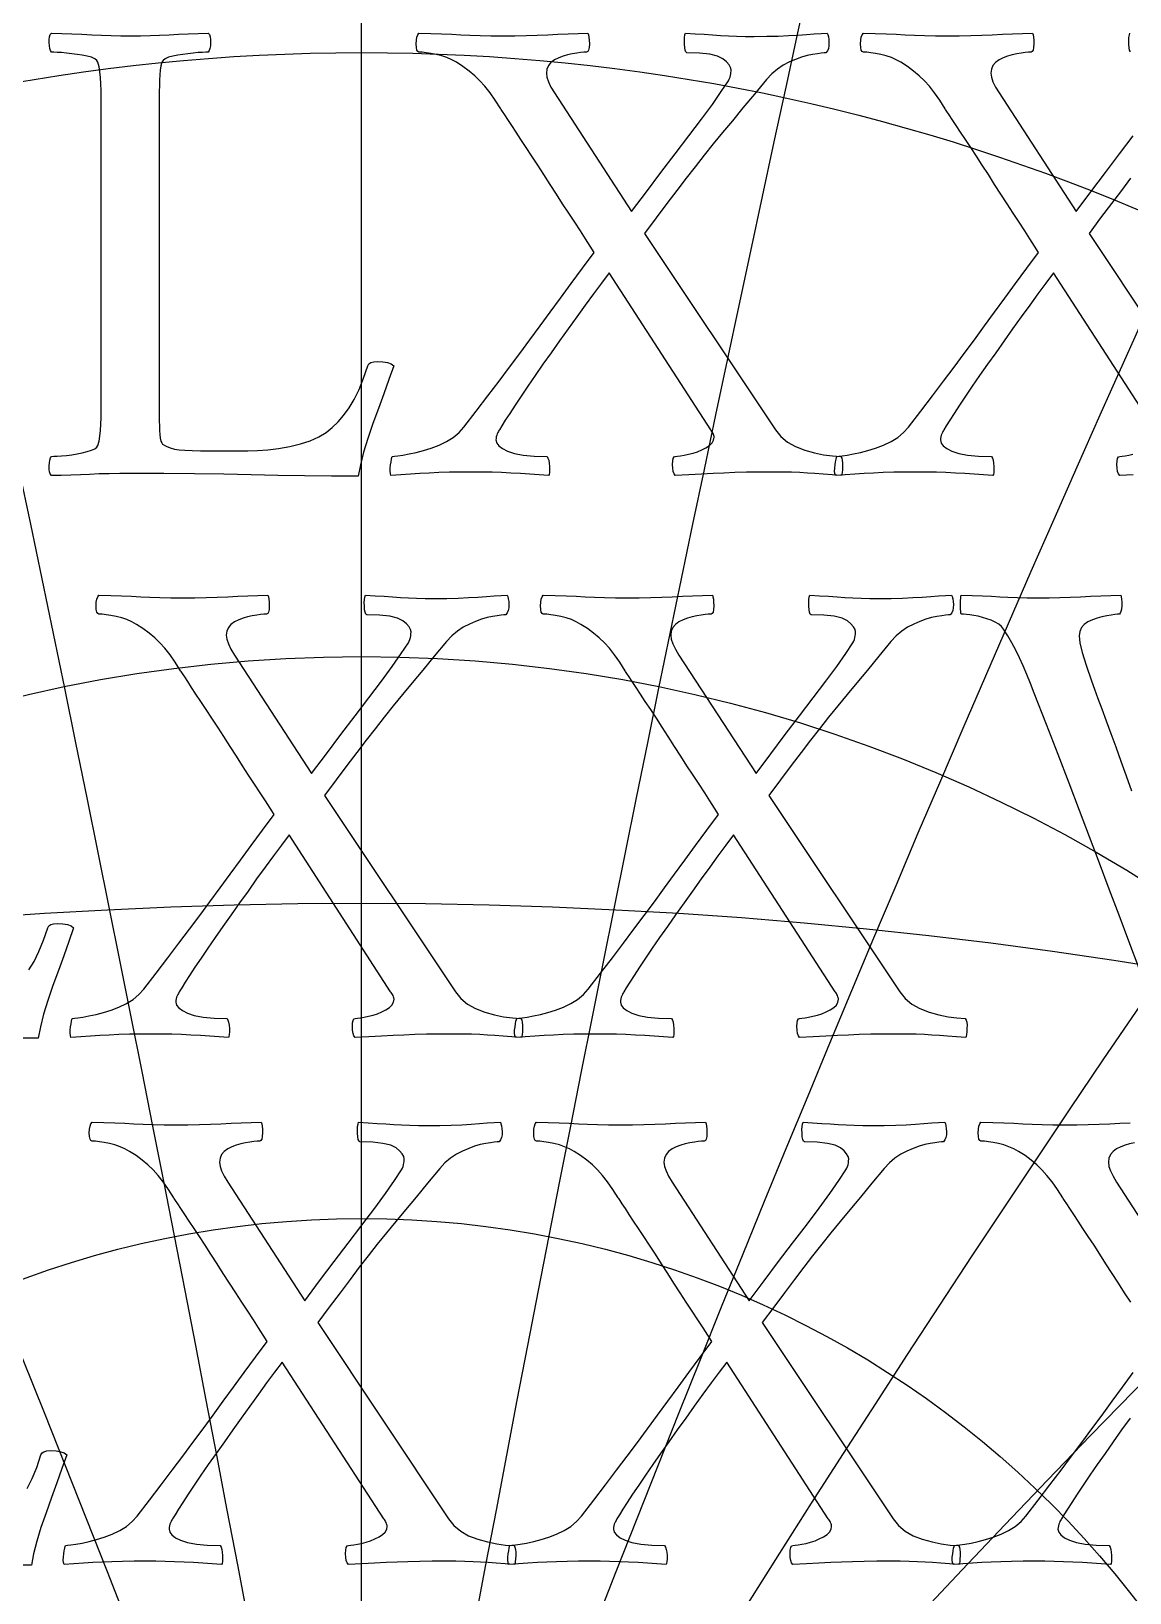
# Model space of a CAD drawing. Header units: millimetres. Extents: x -69 to 69, y -69 to 71.
# Drawn here: x -1.96 to 4.56, y 25.22 to 34.48 of the extents above; entities that cross this region are included whole.
import ezdxf

# ---------------------------------------------------------------- set-up
doc = ezdxf.new("R2010")
doc.units = ezdxf.units.MM
for name, color, linetype in [('CUT_OUTER', 1, 'Continuous'), ('ENGRAVE', 7, 'Continuous'), ('ENGRAVE_FINE', 8, 'Continuous'), ('TEXT', 5, 'Continuous')]:
    doc.layers.add(name, color=color, linetype=linetype)

msp = doc.modelspace()

# ---------------------------------------------------------------- linework, layer by layer
at = {"layer": 'CUT_OUTER'}
msp.add_arc((-0.0002, -0.0002), 69.3899, 142.382592, 87.802904, dxfattribs=at)
at = {"layer": 'ENGRAVE'}
msp.add_lwpolyline([(0, -68.4), (0, 68.4)], dxfattribs=at)
for centre, radius in [((0, 0), 68.4), ((0, 30.8113), 34.3351), ((0, 28.589), 29.7615), ((0, 26.798), 25.6255), ((0, 25.3528), 21.829), ((0, 0), 44.7739), ((0, 24.1917), 18.2971), ((0, 23.2694), 14.9711), ((0, 22.5527), 11.8035), ((0, 22.0174), 8.7548), ((0, 0), 29.3085), ((0, 21.6464), 5.7911)]:
    msp.add_circle(centre, radius, dxfattribs=at)
for centre, radius, start, end in [((0, 33.5849), 39.4795, 131.30785, 48.69215), ((0, 37.0825), 45.3808, 158.30757, 21.69243), ((0, 41.5606), 52.3099, 177.16632, 2.83368), ((0, 47.4156), 60.6782, 192.562112, 347.437888)]:
    msp.add_arc(centre, radius, start, end, dxfattribs=at)
at = {"layer": 'ENGRAVE_FINE'}
for centre, radius, start, end in [((-326.7411, -36.2572), 331.7816, 3.549067, 18.208032), ((-326.7411, -36.2572), 331.7816, 3.549067, 18.208032), ((326.7411, -36.2572), 331.7816, 161.791968, 176.450933), ((326.7411, -36.2572), 331.7816, 161.791968, 176.450933), ((-158.2911, -36.2572), 168.4499, 7.145895, 36.6736), ((-158.2911, -36.2572), 168.4499, 7.145895, 36.6736), ((158.2911, -36.2572), 168.4499, 143.3264, 172.854105), ((158.2911, -36.2572), 168.4499, 143.3264, 172.854105), ((-99.7891, -36.2572), 115.2265, 10.840654, 55.662821), ((-99.7891, -36.2572), 115.2265, 10.840654, 55.662821), ((99.7891, -36.2572), 115.2265, 124.337179, 169.159346), ((99.7891, -36.2572), 115.2265, 124.337179, 169.159346), ((-68.6608, -36.2572), 89.6303, 14.688568, 75.445741), ((-68.6608, -36.2572), 89.6303, 14.688568, 75.445741), ((68.6608, -36.2572), 89.6303, 104.554259, 165.311432), ((68.6608, -36.2572), 89.6303, 104.554259, 165.311432), ((-48.3433, -36.2572), 75.2088, 18.753071, 96.251491), ((-48.3433, -36.2572), 75.2088, 18.753071, 96.251491), ((48.3433, -36.2572), 75.2088, 83.748509, 161.246929), ((48.3433, -36.2572), 75.2088, 83.748509, 161.246929), ((-33.263, -36.2572), 66.5261, 23.109812, 116.954145), ((-33.263, -36.2572), 66.5261, 23.109812, 116.954145), ((33.263, -36.2572), 66.5261, 63.045855, 156.890188), ((33.263, -36.2572), 66.5261, 63.045855, 156.890188)]:
    msp.add_arc(centre, radius, start, end, dxfattribs=at)
at = {"layer": 'TEXT'}
for points in [[(-1.2014, 32.3162), (-1.2014, 32.3116), (-1.2014, 32.306), (-1.2014, 32.2995), (-1.2014, 32.2919), (-1.2014, 32.2723), (-1.2014, 32.2499), (-1.2014, 32.2248), (-1.2014, 32.1968), (-1.2012, 32.1681), (-1.2004, 32.1407), (-1.1991, 32.1145), (-1.1974, 32.0896), (-1.1948, 32.0679), (-1.1913, 32.0512), (-1.1867, 32.0396), (-1.1812, 32.033), (-1.1598, 32.0202), (-1.1362, 32.0102), (-1.1103, 32.003), (-1.0821, 31.9986), (-1.0486, 31.996), (-1.0067, 31.9941), (-0.9566, 31.9929), (-0.898, 31.9925), (-0.6755, 31.9925), (-0.6175, 31.9942), (-0.5567, 31.9991), (-0.4931, 32.0073), (-0.4268, 32.0188), (-0.3624, 32.0339), (-0.3049, 32.0527), (-0.2542, 32.0753), (-0.2103, 32.1018), (-0.1746, 32.1306), (-0.1401, 32.1645), (-0.1068, 32.2034), (-0.0748, 32.2474), (-0.0444, 32.298), (-0.0157, 32.3566), (0.0113, 32.4234), (0.0364, 32.4982), (0.043, 32.5088), (0.0546, 32.5164), (0.0713, 32.5209), (0.093, 32.5225), (0.1264, 32.5209), (0.1537, 32.5164), (0.175, 32.5088), (0.1901, 32.4982), (0.1612, 32.416), (0.131, 32.3313), (0.0995, 32.2441), (0.0667, 32.1544), (0.0363, 32.0666), (0.0116, 31.9855), (-0.0072, 31.9109), (-0.0202, 31.8429), (-0.1798, 31.8434), (-0.3388, 31.8449), (-0.4973, 31.8474), (-0.6553, 31.851), (-0.8181, 31.8545), (-0.9911, 31.857), (-1.1741, 31.8586), (-1.3673, 31.8591), (-1.4343, 31.8587), (-1.4977, 31.8575), (-1.5576, 31.8556), (-1.614, 31.853), (-1.6691, 31.8503), (-1.7253, 31.8484), (-1.7824, 31.8473), (-1.8405, 31.8469), (-1.8475, 31.8565), (-1.8522, 31.8692), (-1.8546, 31.8848), (-1.8547, 31.9036), (-1.8531, 31.9223), (-1.8502, 31.9379), (-1.846, 31.9506), (-1.8405, 31.9602), (-1.8259, 31.9606), (-1.8062, 31.9617), (-1.7814, 31.9636), (-1.7516, 31.9663), (-1.7196, 31.9699), (-1.6883, 31.9749), (-1.6579, 31.981), (-1.6282, 31.9885), (-1.6023, 31.9968), (-1.5832, 32.0057), (-1.5709, 32.0151), (-1.5655, 32.0249), (-1.5583, 32.051), (-1.5528, 32.0805), (-1.5492, 32.1137), (-1.5473, 32.1503), (-1.5464, 32.1895), (-1.5458, 32.2302), (-1.5454, 32.2724), (-1.5453, 32.3162), (-1.5453, 34.003), (-1.5454, 34.0469), (-1.5458, 34.0895), (-1.5464, 34.1308), (-1.5473, 34.1709), (-1.5492, 34.2084), (-1.5528, 34.2422), (-1.5583, 34.2721), (-1.5655, 34.2983), (-1.5709, 34.3097), (-1.5832, 34.3195), (-1.6023, 34.3279), (-1.6282, 34.3347), (-1.6579, 34.3404), (-1.6883, 34.3453), (-1.7196, 34.3495), (-1.7516, 34.3529), (-1.7814, 34.3556), (-1.8062, 34.3575), (-1.8259, 34.3586), (-1.8405, 34.359), (-1.846, 34.3686), (-1.8502, 34.3812), (-1.8531, 34.3969), (-1.8547, 34.4156), (-1.8546, 34.4343), (-1.8522, 34.45), (-1.8475, 34.4626), (-1.8405, 34.4722), (-1.7801, 34.4701), (-1.7202, 34.4677), (-1.6608, 34.465), (-1.6019, 34.4621), (-1.5435, 34.4595), (-1.4856, 34.4576), (-1.4282, 34.4564), (-1.3713, 34.4561), (-1.313, 34.4564), (-1.2555, 34.4576), (-1.1988, 34.4595), (-1.1428, 34.4621), (-1.0865, 34.465), (-1.029, 34.4677), (-0.9702, 34.4701), (-0.9102, 34.4722), (-0.9032, 34.4626), (-0.8985, 34.45), (-0.8961, 34.4343), (-0.896, 34.4156), (-0.8976, 34.3969), (-0.9006, 34.3812), (-0.9047, 34.3686), (-0.9102, 34.359), (-0.9248, 34.3586), (-0.9445, 34.3575), (-0.9693, 34.3556), (-0.9992, 34.3529), (-1.031, 34.3495), (-1.0619, 34.3453), (-1.0917, 34.3404), (-1.1205, 34.3347), (-1.1458, 34.3279), (-1.165, 34.3195), (-1.1782, 34.3097), (-1.1852, 34.2983), (-1.1907, 34.2765), (-1.1948, 34.2518), (-1.1977, 34.224), (-1.1994, 34.1931), (-1.2003, 34.16), (-1.2009, 34.1254), (-1.2013, 34.0892), (-1.2014, 34.0515), (-1.2014, 34.0455), (-1.2014, 34.0394), (-1.2014, 34.0333), (-1.2014, 34.0273), (-1.2014, 34.0212), (-1.2014, 34.0151), (-1.2014, 34.0091), (-1.2014, 34.003)], [(0.8373, 34.4561), (0.9086, 34.4564), (0.9769, 34.4576), (1.0421, 34.4595), (1.1043, 34.4621), (1.1648, 34.465), (1.2247, 34.4677), (1.2841, 34.4701), (1.343, 34.4722), (1.3465, 34.4621), (1.3491, 34.448), (1.3506, 34.4298), (1.3511, 34.4075), (1.3501, 34.3863), (1.347, 34.3711), (1.342, 34.362), (1.3349, 34.359), (1.319, 34.3583), (1.2995, 34.3564), (1.2765, 34.3533), (1.25, 34.3489), (1.2221, 34.3428), (1.1953, 34.3347), (1.1696, 34.3246), (1.1448, 34.3124), (1.1235, 34.2977), (1.1084, 34.2796), (1.0993, 34.2582), (1.0962, 34.2336), (1.0993, 34.2096), (1.1084, 34.182), (1.1235, 34.1509), (1.1448, 34.1163), (1.6019, 33.4124), (1.6899, 33.53), (1.7758, 33.644), (1.8598, 33.7545), (1.9417, 33.8614), (2.017, 33.9608), (2.0812, 34.0485), (2.1343, 34.1246), (2.1763, 34.1891), (2.1817, 34.1992), (2.1859, 34.2093), (2.1888, 34.2194), (2.1905, 34.2295), (2.1913, 34.2386), (2.192, 34.2457), (2.1924, 34.2508), (2.1925, 34.2538), (2.1894, 34.2685), (2.1803, 34.2841), (2.1652, 34.3008), (2.1439, 34.3185), (2.1123, 34.3344), (2.0661, 34.3458), (2.0051, 34.3526), (1.9295, 34.3549), (1.9241, 34.3596), (1.9199, 34.3696), (1.917, 34.3849), (1.9154, 34.4055), (1.915, 34.4271), (1.9159, 34.4454), (1.918, 34.4605), (1.9215, 34.4722), (1.9785, 34.4683), (2.0322, 34.4646), (2.0826, 34.4612), (2.1298, 34.4581), (2.1764, 34.4554), (2.2253, 34.4535), (2.2765, 34.4524), (2.33, 34.452), (2.4038, 34.4525), (2.4716, 34.454), (2.5333, 34.4566), (2.5889, 34.4601), (2.6392, 34.4639), (2.685, 34.4672), (2.7262, 34.47), (2.7628, 34.4722), (2.7665, 34.4626), (2.7694, 34.45), (2.7716, 34.4343), (2.773, 34.4156), (2.7726, 34.3966), (2.7694, 34.3802), (2.7635, 34.3663), (2.7548, 34.3549), (2.7438, 34.3543), (2.7269, 34.3524), (2.7043, 34.3492), (2.6759, 34.3448), (2.6438, 34.3382), (2.6101, 34.3286), (2.575, 34.316), (2.5383, 34.3003), (2.5018, 34.281), (2.467, 34.2573), (2.434, 34.2294), (2.4028, 34.1972), (2.3304, 34.1092), (2.2628, 34.0273), (2.1999, 33.9514), (2.1419, 33.8816), (2.0867, 33.8146), (2.0322, 33.7471), (1.9785, 33.6791), (1.9255, 33.6106), (1.8706, 33.5386), (1.8112, 33.4599), (1.7473, 33.3747), (1.6787, 33.283), (2.4554, 32.1179), (2.4875, 32.0785), (2.5272, 32.0451), (2.5745, 32.0178), (2.6294, 31.9966), (2.6867, 31.9807), (2.7416, 31.9693), (2.7939, 31.9625), (2.8437, 31.9602), (2.8489, 31.9503), (2.8523, 31.9369), (2.854, 31.92), (2.8539, 31.8995), (2.8527, 31.8795), (2.8513, 31.8641), (2.8497, 31.8532), (2.8478, 31.8469), (2.7912, 31.8508), (2.7386, 31.8545), (2.69, 31.8579), (2.6455, 31.8611), (2.6008, 31.8637), (2.5515, 31.8656), (2.4976, 31.8668), (2.4392, 31.8671), (2.359, 31.8668), (2.284, 31.8656), (2.2143, 31.8637), (2.15, 31.8611), (2.0857, 31.8579), (2.016, 31.8545), (1.941, 31.8508), (1.8608, 31.8469), (1.8537, 31.857), (1.8486, 31.8712), (1.8456, 31.8894), (1.8446, 31.9116), (1.8456, 31.9329), (1.8486, 31.9481), (1.8537, 31.9572), (1.8608, 31.9602), (1.8748, 31.9609), (1.8926, 31.9632), (1.9142, 31.967), (1.9397, 31.9723), (1.9666, 31.9793), (1.9927, 31.988), (2.0182, 31.9985), (2.0428, 32.0108), (2.064, 32.0245), (2.0792, 32.0396), (2.0883, 32.0559), (2.0913, 32.0735), (2.091, 32.0779), (2.0898, 32.0831), (2.0879, 32.089), (2.0853, 32.0957), (2.0821, 32.1024), (2.0787, 32.1083), (2.075, 32.1135), (2.0711, 32.1179), (1.4684, 33.0483), (1.423, 32.988), (1.3759, 32.9245), (1.3269, 32.8576), (1.2762, 32.7874), (1.2251, 32.716), (1.1746, 32.6453), (1.1249, 32.5754), (1.076, 32.5063), (1.0292, 32.4395), (0.986, 32.3768), (0.9463, 32.3182), (0.9102, 32.2636), (0.8786, 32.215), (0.8525, 32.1746), (0.832, 32.1422), (0.8171, 32.1179), (0.8148, 32.1134), (0.8121, 32.1078), (0.8088, 32.1013), (0.805, 32.0937), (0.8014, 32.0853), (0.7989, 32.0765), (0.7974, 32.0671), (0.7969, 32.0573), (0.8012, 32.0394), (0.8141, 32.0224), (0.8356, 32.0061), (0.8657, 31.9905), (0.9061, 31.9773), (0.9587, 31.9678), (1.0234, 31.9621), (1.1003, 31.9602), (1.1057, 31.9503), (1.1099, 31.9369), (1.1128, 31.92), (1.1144, 31.8995), (1.1148, 31.8795), (1.1139, 31.8641), (1.1118, 31.8532), (1.1084, 31.8469), (1.0535, 31.8508), (0.9981, 31.8545), (0.9423, 31.8579), (0.8859, 31.8611), (0.8295, 31.8637), (0.7736, 31.8656), (0.7183, 31.8668), (0.6634, 31.8671), (0.5893, 31.8668), (0.5208, 31.8656), (0.4579, 31.8637), (0.4005, 31.8611), (0.3454, 31.8579), (0.2892, 31.8545), (0.2321, 31.8508), (0.1739, 31.8469), (0.1708, 31.8584), (0.1694, 31.8727), (0.1698, 31.8898), (0.1719, 31.9096), (0.1748, 31.9287), (0.1775, 31.9435), (0.1799, 31.954), (0.182, 31.9602), (0.1943, 31.9611), (0.2149, 31.9637), (0.2438, 31.9682), (0.2811, 31.9743), (0.3234, 31.9829), (0.3671, 31.9946), (0.4124, 32.0092), (0.4591, 32.0269), (0.504, 32.048), (0.5436, 32.0729), (0.5778, 32.1016), (0.6068, 32.1341), (0.6798, 32.2292), (0.7494, 32.3202), (0.8154, 32.4072), (0.8778, 32.4901), (0.9384, 32.5711), (0.9986, 32.6524), (1.0587, 32.734), (1.1185, 32.8157), (1.1795, 32.8993), (1.2434, 32.9861), (1.31, 33.0763), (1.3794, 33.1697), (1.3555, 33.2082), (1.3283, 33.2511), (1.2979, 33.2983), (1.2641, 33.3497), (1.2285, 33.4039), (1.1923, 33.4594), (1.1557, 33.5162), (1.1185, 33.5742), (1.0816, 33.6319), (1.0457, 33.6875), (1.0108, 33.7411), (0.9769, 33.7926), (0.9451, 33.8409), (0.9162, 33.8847), (0.8904, 33.9239), (0.8677, 33.9585), (0.8491, 33.9868), (0.8358, 34.007), (0.8279, 34.0192), (0.8252, 34.0232), (0.7932, 34.073), (0.762, 34.1173), (0.7315, 34.156), (0.7018, 34.1891), (0.6711, 34.2187), (0.6376, 34.2467), (0.6013, 34.2733), (0.5623, 34.2983), (0.5351, 34.3133), (0.5062, 34.3261), (0.4754, 34.3366), (0.4429, 34.3448), (0.4115, 34.351), (0.3838, 34.3554), (0.3599, 34.3581), (0.3398, 34.359), (0.3327, 34.362), (0.3277, 34.3711), (0.3246, 34.3863), (0.3236, 34.4075), (0.3246, 34.4298), (0.3277, 34.448), (0.3327, 34.4621), (0.3398, 34.4722), (0.41, 34.4701), (0.4748, 34.4677), (0.5343, 34.465), (0.5886, 34.4621), (0.6428, 34.4595), (0.7023, 34.4576), (0.7672, 34.4564), (0.8373, 34.4561)], [(-1.0619, 31.1213), (-0.9906, 31.1217), (-0.9223, 31.1228), (-0.8571, 31.1247), (-0.7949, 31.1274), (-0.7344, 31.1303), (-0.6745, 31.1329), (-0.6151, 31.1353), (-0.5562, 31.1375), (-0.5527, 31.1274), (-0.5501, 31.1132), (-0.5486, 31.095), (-0.5481, 31.0727), (-0.5491, 31.0515), (-0.5522, 31.0363), (-0.5572, 31.0272), (-0.5643, 31.0242), (-0.5802, 31.0236), (-0.5997, 31.0217), (-0.6227, 31.0185), (-0.6492, 31.0141), (-0.6771, 31.008), (-0.7039, 30.9999), (-0.7296, 30.9898), (-0.7544, 30.9777), (-0.7757, 30.9629), (-0.7908, 30.9448), (-0.7999, 30.9235), (-0.803, 30.8988), (-0.7999, 30.8748), (-0.7908, 30.8472), (-0.7757, 30.8161), (-0.7544, 30.7815), (-0.2973, 30.0776), (-0.2093, 30.1952), (-0.1234, 30.3092), (-0.0394, 30.4197), (0.0425, 30.5266), (0.1178, 30.626), (0.182, 30.7137), (0.2351, 30.7898), (0.2771, 30.8543), (0.2825, 30.8644), (0.2867, 30.8745), (0.2896, 30.8846), (0.2913, 30.8948), (0.2921, 30.9039), (0.2928, 30.9109), (0.2931, 30.916), (0.2933, 30.919), (0.2902, 30.9337), (0.2811, 30.9494), (0.266, 30.9661), (0.2447, 30.9837), (0.2131, 30.9997), (0.1669, 31.0111), (0.1059, 31.0179), (0.0303, 31.0202), (0.0249, 31.0248), (0.0207, 31.0348), (0.0178, 31.0501), (0.0162, 31.0707), (0.0158, 31.0923), (0.0167, 31.1107), (0.0188, 31.1257), (0.0222, 31.1375), (0.0793, 31.1335), (0.133, 31.1299), (0.1834, 31.1265), (0.2306, 31.1233), (0.2772, 31.1207), (0.3261, 31.1188), (0.3773, 31.1176), (0.4308, 31.1172), (0.5046, 31.1177), (0.5724, 31.1193), (0.6341, 31.1218), (0.6897, 31.1253), (0.74, 31.1291), (0.7858, 31.1324), (0.827, 31.1352), (0.8636, 31.1375), (0.8673, 31.1279), (0.8702, 31.1152), (0.8724, 31.0995), (0.8738, 31.0808), (0.8734, 31.0619), (0.8702, 31.0454), (0.8643, 31.0315), (0.8556, 31.0202), (0.8446, 31.0195), (0.8277, 31.0176), (0.8051, 31.0145), (0.7767, 31.01), (0.7446, 31.0035), (0.7109, 30.9939), (0.6758, 30.9812), (0.6391, 30.9655), (0.6026, 30.9462), (0.5678, 30.9226), (0.5348, 30.8946), (0.5036, 30.8624), (0.4312, 30.7744), (0.3636, 30.6925), (0.3007, 30.6167), (0.2427, 30.5469), (0.1875, 30.4799), (0.133, 30.4124), (0.0793, 30.3444), (0.0263, 30.2758), (-0.0286, 30.2038), (-0.088, 30.1252), (-0.1519, 30.04), (-0.2205, 29.9482), (0.5562, 28.7832), (0.5883, 28.7437), (0.628, 28.7104), (0.6753, 28.6831), (0.7302, 28.6618), (0.7875, 28.6459), (0.8424, 28.6345), (0.8947, 28.6277), (0.9445, 28.6254), (0.9497, 28.6156), (0.9531, 28.6022), (0.9548, 28.5852), (0.9547, 28.5647), (0.9535, 28.5448), (0.9521, 28.5293), (0.9505, 28.5185), (0.9486, 28.5122), (0.892, 28.5161), (0.8394, 28.5197), (0.7908, 28.5232), (0.7463, 28.5263), (0.7016, 28.529), (0.6523, 28.5309), (0.5984, 28.532), (0.54, 28.5324), (0.4598, 28.532), (0.3848, 28.5309), (0.3151, 28.529), (0.2508, 28.5263), (0.1865, 28.5232), (0.1168, 28.5197), (0.0418, 28.5161), (-0.0384, 28.5122), (-0.0455, 28.5223), (-0.0506, 28.5364), (-0.0536, 28.5546), (-0.0546, 28.5769), (-0.0536, 28.5981), (-0.0506, 28.6133), (-0.0455, 28.6224), (-0.0384, 28.6254), (-0.0244, 28.6262), (-0.0066, 28.6285), (0.015, 28.6322), (0.0405, 28.6376), (0.0674, 28.6445), (0.0935, 28.6532), (0.119, 28.6637), (0.1436, 28.676), (0.1648, 28.6898), (0.18, 28.7048), (0.1891, 28.7211), (0.1921, 28.7387), (0.1918, 28.7431), (0.1906, 28.7483), (0.1887, 28.7542), (0.1861, 28.7609), (0.1829, 28.7676), (0.1795, 28.7736), (0.1758, 28.7788), (0.1719, 28.7832), (-0.4308, 29.7136), (-0.4762, 29.6533), (-0.5233, 29.5897), (-0.5723, 29.5228), (-0.623, 29.4527), (-0.6742, 29.3812), (-0.7246, 29.3106), (-0.7743, 29.2407), (-0.8232, 29.1715), (-0.87, 29.1048), (-0.9132, 29.0421), (-0.9529, 28.9834), (-0.989, 28.9288), (-1.0206, 28.8803), (-1.0467, 28.8398), (-1.0672, 28.8075), (-1.0821, 28.7832), (-1.0844, 28.7786), (-1.0871, 28.7731), (-1.0904, 28.7665), (-1.0942, 28.7589), (-1.0978, 28.7506), (-1.1003, 28.7417), (-1.1018, 28.7324), (-1.1023, 28.7225), (-1.098, 28.7047), (-1.0851, 28.6876), (-1.0636, 28.6713), (-1.0335, 28.6558), (-0.9931, 28.6425), (-0.9405, 28.633), (-0.8758, 28.6273), (-0.7989, 28.6254), (-0.7935, 28.6156), (-0.7893, 28.6022), (-0.7864, 28.5852), (-0.7848, 28.5647), (-0.7844, 28.5448), (-0.7853, 28.5293), (-0.7874, 28.5185), (-0.7908, 28.5122), (-0.8457, 28.5161), (-0.9011, 28.5197), (-0.9569, 28.5232), (-1.0133, 28.5263), (-1.0697, 28.529), (-1.1256, 28.5309), (-1.1809, 28.532), (-1.2358, 28.5324), (-1.3099, 28.532), (-1.3784, 28.5309), (-1.4413, 28.529), (-1.4987, 28.5263), (-1.5538, 28.5232), (-1.61, 28.5197), (-1.6671, 28.5161), (-1.7253, 28.5122), (-1.7284, 28.5237), (-1.7298, 28.5379), (-1.7294, 28.555), (-1.7273, 28.5749), (-1.7244, 28.5939), (-1.7217, 28.6087), (-1.7193, 28.6192), (-1.7172, 28.6254), (-1.7049, 28.6263), (-1.6843, 28.629), (-1.6554, 28.6334), (-1.6181, 28.6396), (-1.5758, 28.6482), (-1.5321, 28.6598), (-1.4868, 28.6745), (-1.4401, 28.6922), (-1.3952, 28.7133), (-1.3556, 28.7382), (-1.3214, 28.7669), (-1.2924, 28.7994), (-1.2194, 28.8944), (-1.1498, 28.9854), (-1.0839, 29.0724), (-1.0214, 29.1553), (-0.9609, 29.2364), (-0.9006, 29.3176), (-0.8405, 29.3992), (-0.7807, 29.481), (-0.7197, 29.5645), (-0.6558, 29.6514), (-0.5892, 29.7415), (-0.5198, 29.8349), (-0.5437, 29.8735), (-0.5709, 29.9163), (-0.6013, 29.9635), (-0.6351, 30.0149), (-0.6707, 30.0692), (-0.7069, 30.1247), (-0.7436, 30.1814), (-0.7807, 30.2394), (-0.8176, 30.2971), (-0.8535, 30.3527), (-0.8884, 30.4063), (-0.9223, 30.4579), (-0.9542, 30.5062), (-0.983, 30.5499), (-1.0088, 30.5891), (-1.0315, 30.6237), (-1.0501, 30.652), (-1.0634, 30.6723), (-1.0713, 30.6844), (-1.074, 30.6885), (-1.106, 30.7383), (-1.1372, 30.7825), (-1.1677, 30.8212), (-1.1974, 30.8543), (-1.2281, 30.8839), (-1.2616, 30.9119), (-1.2979, 30.9385), (-1.3369, 30.9635), (-1.3641, 30.9786), (-1.3931, 30.9913), (-1.4238, 31.0018), (-1.4563, 31.01), (-1.4877, 31.0162), (-1.5154, 31.0207), (-1.5393, 31.0233), (-1.5594, 31.0242), (-1.5665, 31.0272), (-1.5715, 31.0363), (-1.5746, 31.0515), (-1.5756, 31.0727), (-1.5746, 31.095), (-1.5715, 31.1132), (-1.5665, 31.1274), (-1.5594, 31.1375), (-1.4893, 31.1353), (-1.4244, 31.1329), (-1.3649, 31.1303), (-1.3106, 31.1274), (-1.2564, 31.1247), (-1.1969, 31.1228), (-1.132, 31.1217), (-1.0619, 31.1213)], [(1.5756, 31.1213), (1.6469, 31.1217), (1.7151, 31.1228), (1.7804, 31.1247), (1.8426, 31.1274), (1.903, 31.1303), (1.9629, 31.1329), (2.0223, 31.1353), (2.0812, 31.1375), (2.0848, 31.1274), (2.0873, 31.1132), (2.0888, 31.095), (2.0893, 31.0727), (2.0883, 31.0515), (2.0853, 31.0363), (2.0802, 31.0272), (2.0731, 31.0242), (2.0572, 31.0236), (2.0377, 31.0217), (2.0147, 31.0185), (1.9882, 31.0141), (1.9604, 31.008), (1.9336, 30.9999), (1.9078, 30.9898), (1.883, 30.9777), (1.8618, 30.9629), (1.8466, 30.9448), (1.8375, 30.9235), (1.8345, 30.8988), (1.8375, 30.8748), (1.8466, 30.8472), (1.8618, 30.8161), (1.883, 30.7815), (2.3401, 30.0776), (2.4281, 30.1952), (2.5141, 30.3092), (2.598, 30.4197), (2.6799, 30.5266), (2.7553, 30.626), (2.8195, 30.7137), (2.8726, 30.7898), (2.9145, 30.8543), (2.92, 30.8644), (2.9241, 30.8745), (2.9271, 30.8846), (2.9287, 30.8948), (2.9296, 30.9039), (2.9302, 30.9109), (2.9306, 30.916), (2.9307, 30.919), (2.9277, 30.9337), (2.9186, 30.9494), (2.9034, 30.9661), (2.8822, 30.9837), (2.8506, 30.9997), (2.8043, 31.0111), (2.7434, 31.0179), (2.6678, 31.0202), (2.6623, 31.0248), (2.6582, 31.0348), (2.6553, 31.0501), (2.6536, 31.0707), (2.6532, 31.0923), (2.6541, 31.1107), (2.6563, 31.1257), (2.6597, 31.1375), (2.7167, 31.1335), (2.7704, 31.1299), (2.8209, 31.1265), (2.868, 31.1233), (2.9147, 31.1207), (2.9636, 31.1188), (3.0148, 31.1176), (3.0683, 31.1172), (3.1421, 31.1177), (3.2098, 31.1193), (3.2715, 31.1218), (3.3271, 31.1253), (3.3775, 31.1291), (3.4232, 31.1324), (3.4644, 31.1352), (3.5011, 31.1375), (3.5048, 31.1279), (3.5077, 31.1152), (3.5098, 31.0995), (3.5112, 31.0808), (3.5108, 31.0619), (3.5077, 31.0454), (3.5017, 31.0315), (3.493, 31.0202), (3.482, 31.0195), (3.4652, 31.0176), (3.4426, 31.0145), (3.4141, 31.01), (3.382, 31.0035), (3.3484, 30.9939), (3.3132, 30.9812), (3.2766, 30.9655), (3.24, 30.9462), (3.2053, 30.9226), (3.1723, 30.8946), (3.1411, 30.8624), (3.0686, 30.7744), (3.001, 30.6925), (2.9382, 30.6167), (2.8802, 30.5469), (2.8249, 30.4799), (2.7704, 30.4124), (2.7167, 30.3444), (2.6637, 30.2758), (2.6089, 30.2038), (2.5495, 30.1252), (2.4855, 30.04), (2.417, 29.9482), (3.1937, 28.7832), (3.2258, 28.7437), (3.2655, 28.7104), (3.3127, 28.6831), (3.3676, 28.6618), (3.425, 28.6459), (3.4798, 28.6345), (3.5322, 28.6277), (3.582, 28.6254), (3.5872, 28.6156), (3.5906, 28.6022), (3.5922, 28.5852), (3.5921, 28.5647), (3.591, 28.5448), (3.5896, 28.5293), (3.5879, 28.5185), (3.586, 28.5122), (3.5294, 28.5161), (3.4768, 28.5197), (3.4283, 28.5232), (3.3838, 28.5263), (3.339, 28.529), (3.2897, 28.5309), (3.2359, 28.532), (3.1775, 28.5324), (3.0972, 28.532), (3.0222, 28.5309), (2.9526, 28.529), (2.8882, 28.5263), (2.8239, 28.5232), (2.7542, 28.5197), (2.6793, 28.5161), (2.599, 28.5122), (2.5919, 28.5223), (2.5869, 28.5364), (2.5838, 28.5546), (2.5828, 28.5769), (2.5838, 28.5981), (2.5869, 28.6133), (2.5919, 28.6224), (2.599, 28.6254), (2.613, 28.6262), (2.6309, 28.6285), (2.6525, 28.6322), (2.6779, 28.6376), (2.7048, 28.6445), (2.731, 28.6532), (2.7564, 28.6637), (2.781, 28.676), (2.8023, 28.6898), (2.8175, 28.7048), (2.8266, 28.7211), (2.8296, 28.7387), (2.8292, 28.7431), (2.8281, 28.7483), (2.8262, 28.7542), (2.8235, 28.7609), (2.8204, 28.7676), (2.8169, 28.7736), (2.8133, 28.7788), (2.8094, 28.7832), (2.2066, 29.7136), (2.1613, 29.6533), (2.1141, 29.5897), (2.0652, 29.5228), (2.0145, 29.4527), (1.9633, 29.3812), (1.9129, 29.3106), (1.8632, 29.2407), (1.8143, 29.1715), (1.7675, 29.1048), (1.7243, 29.0421), (1.6846, 28.9834), (1.6484, 28.9288), (1.6168, 28.8803), (1.5908, 28.8398), (1.5703, 28.8075), (1.5554, 28.7832), (1.5531, 28.7786), (1.5503, 28.7731), (1.547, 28.7665), (1.5432, 28.7589), (1.5397, 28.7506), (1.5372, 28.7417), (1.5356, 28.7324), (1.5351, 28.7225), (1.5394, 28.7047), (1.5523, 28.6876), (1.5738, 28.6713), (1.6039, 28.6558), (1.6444, 28.6425), (1.6969, 28.633), (1.7617, 28.6273), (1.8385, 28.6254), (1.844, 28.6156), (1.8481, 28.6022), (1.851, 28.5852), (1.8527, 28.5647), (1.8531, 28.5448), (1.8522, 28.5293), (1.85, 28.5185), (1.8466, 28.5122), (1.7918, 28.5161), (1.7364, 28.5197), (1.6805, 28.5232), (1.6241, 28.5263), (1.5678, 28.529), (1.5119, 28.5309), (1.4565, 28.532), (1.4016, 28.5324), (1.3276, 28.532), (1.2591, 28.5309), (1.1961, 28.529), (1.1387, 28.5263), (1.0836, 28.5232), (1.0275, 28.5197), (0.9703, 28.5161), (0.9122, 28.5122), (0.909, 28.5237), (0.9076, 28.5379), (0.908, 28.555), (0.9102, 28.5749), (0.9131, 28.5939), (0.9157, 28.6087), (0.9181, 28.6192), (0.9203, 28.6254), (0.9325, 28.6263), (0.9531, 28.629), (0.9821, 28.6334), (1.0194, 28.6396), (1.0616, 28.6482), (1.1053, 28.6598), (1.1506, 28.6745), (1.1974, 28.6922), (1.2422, 28.7133), (1.2818, 28.7382), (1.3161, 28.7669), (1.345, 28.7994), (1.4181, 28.8944), (1.4876, 28.9854), (1.5536, 29.0724), (1.616, 29.1553), (1.6766, 29.2364), (1.7369, 29.3176), (1.7969, 29.3992), (1.8567, 29.481), (1.9178, 29.5645), (1.9816, 29.6514), (2.0482, 29.7415), (2.1176, 29.8349), (2.0938, 29.8735), (2.0666, 29.9163), (2.0361, 29.9635), (2.0024, 30.0149), (1.9667, 30.0692), (1.9306, 30.1247), (1.8939, 30.1814), (1.8567, 30.2394), (1.8198, 30.2971), (1.7839, 30.3527), (1.749, 30.4063), (1.7151, 30.4579), (1.6833, 30.5062), (1.6545, 30.5499), (1.6287, 30.5891), (1.6059, 30.6237), (1.5873, 30.652), (1.5741, 30.6723), (1.5661, 30.6844), (1.5635, 30.6885), (1.5315, 30.7383), (1.5002, 30.7825), (1.4698, 30.8212), (1.4401, 30.8543), (1.4094, 30.8839), (1.3759, 30.9119), (1.3396, 30.9385), (1.3005, 30.9635), (1.2733, 30.9786), (1.2444, 30.9913), (1.2137, 31.0018), (1.1812, 31.01), (1.1497, 31.0162), (1.122, 31.0207), (1.0981, 31.0233), (1.078, 31.0242), (1.071, 31.0272), (1.0659, 31.0363), (1.0629, 31.0515), (1.0619, 31.0727), (1.0629, 31.095), (1.0659, 31.1132), (1.071, 31.1274), (1.078, 31.1375), (1.1482, 31.1353), (1.213, 31.1329), (1.2726, 31.1303), (1.3268, 31.1274), (1.381, 31.1247), (1.4406, 31.1228), (1.5054, 31.1217), (1.5756, 31.1213)], [(-1.1023, 27.994), (-1.031, 27.9944), (-0.9627, 27.9956), (-0.8975, 27.9975), (-0.8353, 28.0001), (-0.7749, 28.003), (-0.715, 28.0057), (-0.6556, 28.0081), (-0.5967, 28.0102), (-0.5931, 28.0001), (-0.5906, 27.986), (-0.5891, 27.9678), (-0.5886, 27.9455), (-0.5896, 27.9243), (-0.5926, 27.9091), (-0.5977, 27.9), (-0.6048, 27.897), (-0.6207, 27.8963), (-0.6401, 27.8944), (-0.6632, 27.8913), (-0.6897, 27.8868), (-0.7175, 27.8808), (-0.7443, 27.8727), (-0.7701, 27.8626), (-0.7949, 27.8504), (-0.8161, 27.8357), (-0.8313, 27.8176), (-0.8404, 27.7962), (-0.8434, 27.7716), (-0.8404, 27.7475), (-0.8313, 27.72), (-0.8161, 27.6889), (-0.7949, 27.6543), (-0.3378, 26.9504), (-0.2498, 27.068), (-0.1638, 27.182), (-0.0799, 27.2925), (0.002, 27.3994), (0.0774, 27.4988), (0.1416, 27.5865), (0.1947, 27.6626), (0.2366, 27.7271), (0.2421, 27.7372), (0.2462, 27.7473), (0.2492, 27.7574), (0.2508, 27.7675), (0.2517, 27.7766), (0.2523, 27.7837), (0.2527, 27.7888), (0.2528, 27.7918), (0.2498, 27.8065), (0.2407, 27.8221), (0.2255, 27.8388), (0.2043, 27.8565), (0.1727, 27.8724), (0.1264, 27.8838), (0.0655, 27.8906), (-0.0101, 27.8929), (-0.0155, 27.8976), (-0.0197, 27.9076), (-0.0226, 27.9229), (-0.0243, 27.9435), (-0.0247, 27.9651), (-0.0238, 27.9834), (-0.0216, 27.9985), (-0.0182, 28.0102), (0.0388, 28.0063), (0.0925, 28.0026), (0.143, 27.9992), (0.1901, 27.9961), (0.2368, 27.9934), (0.2857, 27.9915), (0.3369, 27.9904), (0.3904, 27.99), (0.4642, 27.9905), (0.5319, 27.992), (0.5936, 27.9946), (0.6492, 27.9981), (0.6996, 28.0019), (0.7453, 28.0052), (0.7865, 28.008), (0.8232, 28.0102), (0.8269, 28.0006), (0.8298, 27.988), (0.8319, 27.9723), (0.8333, 27.9536), (0.8329, 27.9346), (0.8298, 27.9182), (0.8238, 27.9043), (0.8151, 27.8929), (0.8041, 27.8923), (0.7873, 27.8904), (0.7647, 27.8872), (0.7362, 27.8828), (0.7041, 27.8762), (0.6705, 27.8666), (0.6353, 27.854), (0.5987, 27.8383), (0.5622, 27.819), (0.5274, 27.7953), (0.4944, 27.7674), (0.4632, 27.7352), (0.3907, 27.6472), (0.3231, 27.5653), (0.2603, 27.4894), (0.2023, 27.4196), (0.147, 27.3526), (0.0925, 27.2851), (0.0388, 27.2171), (-0.0142, 27.1486), (-0.069, 27.0766), (-0.1284, 26.9979), (-0.1924, 26.9127), (-0.2609, 26.8209), (0.5158, 25.6559), (0.5479, 25.6165), (0.5876, 25.5831), (0.6348, 25.5558), (0.6897, 25.5346), (0.7471, 25.5187), (0.802, 25.5073), (0.8543, 25.5005), (0.9041, 25.4982), (0.9093, 25.4883), (0.9127, 25.4749), (0.9143, 25.458), (0.9142, 25.4375), (0.9131, 25.4175), (0.9117, 25.4021), (0.91, 25.3912), (0.9081, 25.3849), (0.8515, 25.3888), (0.7989, 25.3925), (0.7504, 25.3959), (0.7059, 25.3991), (0.6611, 25.4017), (0.6118, 25.4036), (0.558, 25.4048), (0.4996, 25.4051), (0.4193, 25.4048), (0.3443, 25.4036), (0.2747, 25.4017), (0.2103, 25.3991), (0.146, 25.3959), (0.0764, 25.3925), (0.0014, 25.3888), (-0.0789, 25.3849), (-0.086, 25.395), (-0.091, 25.4092), (-0.0941, 25.4274), (-0.0951, 25.4496), (-0.0941, 25.4709), (-0.091, 25.486), (-0.086, 25.4951), (-0.0789, 25.4982), (-0.0648, 25.4989), (-0.047, 25.5012), (-0.0254, 25.505), (0, 25.5103), (0.0269, 25.5173), (0.0531, 25.526), (0.0785, 25.5365), (0.1032, 25.5487), (0.1244, 25.5625), (0.1396, 25.5776), (0.1487, 25.5939), (0.1517, 25.6114), (0.1513, 25.6159), (0.1502, 25.6211), (0.1483, 25.627), (0.1456, 25.6337), (0.1425, 25.6404), (0.1391, 25.6463), (0.1354, 25.6515), (0.1315, 25.6559), (-0.4713, 26.5863), (-0.5166, 26.526), (-0.5638, 26.4624), (-0.6127, 26.3956), (-0.6634, 26.3254), (-0.7146, 26.254), (-0.765, 26.1833), (-0.8147, 26.1134), (-0.8636, 26.0443), (-0.9104, 25.9775), (-0.9536, 25.9148), (-0.9933, 25.8562), (-1.0295, 25.8016), (-1.0611, 25.753), (-1.0871, 25.7126), (-1.1076, 25.6802), (-1.1225, 25.6559), (-1.1248, 25.6514), (-1.1276, 25.6458), (-1.1309, 25.6393), (-1.1347, 25.6317), (-1.1382, 25.6233), (-1.1407, 25.6145), (-1.1423, 25.6051), (-1.1428, 25.5953), (-1.1385, 25.5774), (-1.1256, 25.5604), (-1.1041, 25.5441), (-1.074, 25.5285), (-1.0335, 25.5152), (-0.981, 25.5058), (-0.9162, 25.5001), (-0.8394, 25.4982), (-0.8339, 25.4883), (-0.8298, 25.4749), (-0.8269, 25.458), (-0.8252, 25.4375), (-0.8248, 25.4175), (-0.8257, 25.4021), (-0.8279, 25.3912), (-0.8313, 25.3849), (-0.8861, 25.3888), (-0.9415, 25.3925), (-0.9974, 25.3959), (-1.0538, 25.3991), (-1.1101, 25.4017), (-1.166, 25.4036), (-1.2214, 25.4048), (-1.2762, 25.4051), (-1.3503, 25.4048), (-1.4188, 25.4036), (-1.4818, 25.4017), (-1.5392, 25.3991), (-1.5943, 25.3959), (-1.6504, 25.3925), (-1.7076, 25.3888), (-1.7657, 25.3849), (-1.7689, 25.3964), (-1.7703, 25.4107), (-1.7699, 25.4278), (-1.7677, 25.4476), (-1.7648, 25.4667), (-1.7622, 25.4815), (-1.7598, 25.492), (-1.7576, 25.4982), (-1.7454, 25.4991), (-1.7248, 25.5017), (-1.6958, 25.5061), (-1.6585, 25.5123), (-1.6163, 25.5209), (-1.5726, 25.5326), (-1.5273, 25.5472), (-1.4805, 25.5649), (-1.4357, 25.586), (-1.3961, 25.6109), (-1.3618, 25.6396), (-1.3329, 25.6721), (-1.2598, 25.7672), (-1.1903, 25.8582), (-1.1243, 25.9452), (-1.0619, 26.0281), (-1.0013, 26.1091), (-0.941, 26.1904), (-0.881, 26.2719), (-0.8212, 26.3537), (-0.7601, 26.4373), (-0.6963, 26.5241), (-0.6297, 26.6143), (-0.5603, 26.7077), (-0.5841, 26.7462), (-0.6113, 26.7891), (-0.6418, 26.8362), (-0.6755, 26.8877), (-0.7112, 26.9419), (-0.7473, 26.9974), (-0.784, 27.0542), (-0.8212, 27.1122), (-0.8581, 27.1698), (-0.894, 27.2255), (-0.9289, 27.2791), (-0.9627, 27.3306), (-0.9946, 27.3789), (-1.0234, 27.4227), (-1.0492, 27.4619), (-1.072, 27.4965), (-1.0906, 27.5248), (-1.1038, 27.545), (-1.1118, 27.5572), (-1.1144, 27.5612), (-1.1464, 27.611), (-1.1776, 27.6553), (-1.2081, 27.6939), (-1.2378, 27.7271), (-1.2685, 27.7566), (-1.302, 27.7847), (-1.3383, 27.8113), (-1.3774, 27.8363), (-1.4046, 27.8513), (-1.4335, 27.8641), (-1.4642, 27.8746), (-1.4967, 27.8828), (-1.5282, 27.889), (-1.5559, 27.8934), (-1.5798, 27.8961), (-1.5999, 27.897), (-1.6069, 27.9), (-1.612, 27.9091), (-1.615, 27.9243), (-1.616, 27.9455), (-1.615, 27.9678), (-1.612, 27.986), (-1.6069, 28.0001), (-1.5999, 28.0102), (-1.5297, 28.0081), (-1.4649, 28.0057), (-1.4053, 28.003), (-1.3511, 28.0001), (-1.2969, 27.9975), (-1.2373, 27.9956), (-1.1725, 27.9944), (-1.1023, 27.994)], [(1.5351, 27.994), (1.6064, 27.9944), (1.6747, 27.9956), (1.7399, 27.9975), (1.8021, 28.0001), (1.8625, 28.003), (1.9225, 28.0057), (1.9819, 28.0081), (2.0408, 28.0102), (2.0443, 28.0001), (2.0469, 27.986), (2.0484, 27.9678), (2.0489, 27.9455), (2.0479, 27.9243), (2.0448, 27.9091), (2.0398, 27.9), (2.0327, 27.897), (2.0168, 27.8963), (1.9973, 27.8944), (1.9743, 27.8913), (1.9477, 27.8868), (1.9199, 27.8808), (1.8931, 27.8727), (1.8673, 27.8626), (1.8426, 27.8504), (1.8213, 27.8357), (1.8062, 27.8176), (1.7971, 27.7962), (1.794, 27.7716), (1.7971, 27.7475), (1.8062, 27.72), (1.8213, 27.6889), (1.8426, 27.6543), (2.2997, 26.9504), (2.3877, 27.068), (2.4736, 27.182), (2.5576, 27.2925), (2.6395, 27.3994), (2.7148, 27.4988), (2.779, 27.5865), (2.8321, 27.6626), (2.8741, 27.7271), (2.8795, 27.7372), (2.8837, 27.7473), (2.8866, 27.7574), (2.8882, 27.7675), (2.8891, 27.7766), (2.8898, 27.7837), (2.8901, 27.7888), (2.8903, 27.7918), (2.8872, 27.8065), (2.8781, 27.8221), (2.863, 27.8388), (2.8417, 27.8565), (2.8101, 27.8724), (2.7639, 27.8838), (2.7029, 27.8906), (2.6273, 27.8929), (2.6219, 27.8976), (2.6177, 27.9076), (2.6148, 27.9229), (2.6132, 27.9435), (2.6128, 27.9651), (2.6137, 27.9834), (2.6158, 27.9985), (2.6192, 28.0102), (2.6763, 28.0063), (2.73, 28.0026), (2.7804, 27.9992), (2.8276, 27.9961), (2.8742, 27.9934), (2.9231, 27.9915), (2.9743, 27.9904), (3.0278, 27.99), (3.1016, 27.9905), (3.1694, 27.992), (3.2311, 27.9946), (3.2867, 27.9981), (3.337, 28.0019), (3.3828, 28.0052), (3.424, 28.008), (3.4606, 28.0102), (3.4643, 28.0006), (3.4672, 27.988), (3.4694, 27.9723), (3.4707, 27.9536), (3.4704, 27.9346), (3.4672, 27.9182), (3.4613, 27.9043), (3.4525, 27.8929), (3.4415, 27.8923), (3.4247, 27.8904), (3.4021, 27.8872), (3.3737, 27.8828), (3.3416, 27.8762), (3.3079, 27.8666), (3.2728, 27.854), (3.2361, 27.8383), (3.1996, 27.819), (3.1648, 27.7953), (3.1318, 27.7674), (3.1006, 27.7352), (3.0282, 27.6472), (2.9606, 27.5653), (2.8977, 27.4894), (2.8397, 27.4196), (2.7845, 27.3526), (2.73, 27.2851), (2.6763, 27.2171), (2.6233, 27.1486), (2.5684, 27.0766), (2.509, 26.9979), (2.445, 26.9127), (2.3765, 26.8209), (3.1532, 25.6559), (3.1853, 25.6165), (3.225, 25.5831), (3.2723, 25.5558), (3.3271, 25.5346), (3.3845, 25.5187), (3.4394, 25.5073), (3.4917, 25.5005), (3.5415, 25.4982), (3.5467, 25.4883), (3.5501, 25.4749), (3.5518, 25.458), (3.5517, 25.4375), (3.5505, 25.4175), (3.5491, 25.4021), (3.5475, 25.3912), (3.5456, 25.3849), (3.489, 25.3888), (3.4364, 25.3925), (3.3878, 25.3959), (3.3433, 25.3991), (3.2986, 25.4017), (3.2493, 25.4036), (3.1954, 25.4048), (3.137, 25.4051), (3.0568, 25.4048), (2.9818, 25.4036), (2.9121, 25.4017), (2.8478, 25.3991), (2.7835, 25.3959), (2.7138, 25.3925), (2.6388, 25.3888), (2.5586, 25.3849), (2.5515, 25.395), (2.5464, 25.4092), (2.5434, 25.4274), (2.5424, 25.4496), (2.5434, 25.4709), (2.5464, 25.486), (2.5515, 25.4951), (2.5586, 25.4982), (2.5726, 25.4989), (2.5904, 25.5012), (2.612, 25.505), (2.6374, 25.5103), (2.6644, 25.5173), (2.6905, 25.526), (2.7159, 25.5365), (2.7406, 25.5487), (2.7618, 25.5625), (2.777, 25.5776), (2.7861, 25.5939), (2.7891, 25.6114), (2.7888, 25.6159), (2.7876, 25.6211), (2.7857, 25.627), (2.7831, 25.6337), (2.7799, 25.6404), (2.7765, 25.6463), (2.7728, 25.6515), (2.7689, 25.6559), (2.1662, 26.5863), (2.1208, 26.526), (2.0737, 26.4624), (2.0247, 26.3956), (1.974, 26.3254), (1.9228, 26.254), (1.8724, 26.1833), (1.8227, 26.1134), (1.7738, 26.0443), (1.727, 25.9775), (1.6838, 25.9148), (1.6441, 25.8562), (1.608, 25.8016), (1.5763, 25.753), (1.5503, 25.7126), (1.5298, 25.6802), (1.5149, 25.6559), (1.5126, 25.6514), (1.5099, 25.6458), (1.5066, 25.6393), (1.5028, 25.6317), (1.4992, 25.6233), (1.4967, 25.6145), (1.4952, 25.6051), (1.4947, 25.5953), (1.499, 25.5774), (1.5119, 25.5604), (1.5334, 25.5441), (1.5635, 25.5285), (1.6039, 25.5152), (1.6565, 25.5058), (1.7212, 25.5001), (1.7981, 25.4982), (1.8035, 25.4883), (1.8077, 25.4749), (1.8106, 25.458), (1.8122, 25.4375), (1.8126, 25.4175), (1.8117, 25.4021), (1.8096, 25.3912), (1.8062, 25.3849), (1.7513, 25.3888), (1.6959, 25.3925), (1.6401, 25.3959), (1.5837, 25.3991), (1.5273, 25.4017), (1.4714, 25.4036), (1.4161, 25.4048), (1.3612, 25.4051), (1.2871, 25.4048), (1.2186, 25.4036), (1.1557, 25.4017), (1.0983, 25.3991), (1.0431, 25.3959), (0.987, 25.3925), (0.9299, 25.3888), (0.8717, 25.3849), (0.8686, 25.3964), (0.8672, 25.4107), (0.8676, 25.4278), (0.8697, 25.4476), (0.8726, 25.4667), (0.8753, 25.4815), (0.8777, 25.492), (0.8798, 25.4982), (0.8921, 25.4991), (0.9127, 25.5017), (0.9416, 25.5061), (0.9789, 25.5123), (1.0212, 25.5209), (1.0649, 25.5326), (1.1101, 25.5472), (1.1569, 25.5649), (1.2018, 25.586), (1.2414, 25.6109), (1.2756, 25.6396), (1.3046, 25.6721), (1.3776, 25.7672), (1.4472, 25.8582), (1.5131, 25.9452), (1.5756, 26.0281), (1.6361, 26.1091), (1.6964, 26.1904), (1.7565, 26.2719), (1.8163, 26.3537), (1.8773, 26.4373), (1.9412, 26.5241), (2.0078, 26.6143), (2.0772, 26.7077), (2.0533, 26.7462), (2.0261, 26.7891), (1.9957, 26.8362), (1.9619, 26.8877), (1.9263, 26.9419), (1.8901, 26.9974), (1.8534, 27.0542), (1.8163, 27.1122), (1.7794, 27.1698), (1.7435, 27.2255), (1.7086, 27.2791), (1.6747, 27.3306), (1.6428, 27.3789), (1.614, 27.4227), (1.5882, 27.4619), (1.5655, 27.4965), (1.5469, 27.5248), (1.5336, 27.545), (1.5257, 27.5572), (1.523, 27.5612), (1.491, 27.611), (1.4598, 27.6553), (1.4293, 27.6939), (1.3996, 27.7271), (1.3689, 27.7566), (1.3354, 27.7847), (1.2991, 27.8113), (1.2601, 27.8363), (1.2329, 27.8513), (1.2039, 27.8641), (1.1732, 27.8746), (1.1407, 27.8828), (1.1093, 27.889), (1.0816, 27.8934), (1.0577, 27.8961), (1.0376, 27.897), (1.0305, 27.9), (1.0254, 27.9091), (1.0224, 27.9243), (1.0214, 27.9455), (1.0224, 27.9678), (1.0254, 27.986), (1.0305, 28.0001), (1.0376, 28.0102), (1.1077, 28.0081), (1.1726, 28.0057), (1.2321, 28.003), (1.2864, 28.0001), (1.3406, 27.9975), (1.4001, 27.9956), (1.465, 27.9944), (1.5351, 27.994)]]:
    msp.add_lwpolyline(points, close=True, dxfattribs=at)
for points in [[(4.7086, 32.1179), (4.1058, 33.0483), (4.0605, 32.988), (4.0133, 32.9245), (3.9644, 32.8576), (3.9137, 32.7874), (3.8625, 32.716), (3.8121, 32.6453), (3.7624, 32.5754), (3.7135, 32.5063), (3.6667, 32.4395), (3.6235, 32.3768), (3.5838, 32.3182), (3.5476, 32.2636), (3.516, 32.215), (3.49, 32.1746), (3.4695, 32.1422), (3.4546, 32.1179), (3.4523, 32.1134), (3.4495, 32.1078), (3.4462, 32.1013), (3.4424, 32.0937), (3.4389, 32.0853), (3.4364, 32.0765), (3.4348, 32.0671), (3.4343, 32.0573), (3.4386, 32.0394), (3.4515, 32.0224), (3.473, 32.0061), (3.5031, 31.9905), (3.5436, 31.9773), (3.5961, 31.9678), (3.6609, 31.9621), (3.7377, 31.9602), (3.7432, 31.9503), (3.7473, 31.9369), (3.7502, 31.92), (3.7519, 31.8995), (3.7523, 31.8795), (3.7514, 31.8641), (3.7492, 31.8532), (3.7458, 31.8469), (3.691, 31.8508), (3.6356, 31.8545), (3.5797, 31.8579), (3.5233, 31.8611), (3.467, 31.8637), (3.4111, 31.8656), (3.3557, 31.8668), (3.3009, 31.8671), (3.2268, 31.8668), (3.1583, 31.8656), (3.0953, 31.8637), (3.0379, 31.8611), (2.9828, 31.8579), (2.9267, 31.8545), (2.8695, 31.8508), (2.8114, 31.8469), (2.8082, 31.8584), (2.8068, 31.8727), (2.8072, 31.8898), (2.8094, 31.9096), (2.8123, 31.9287), (2.8149, 31.9435), (2.8173, 31.954), (2.8195, 31.9602), (2.8317, 31.9611), (2.8523, 31.9637), (2.8813, 31.9682), (2.9186, 31.9743), (2.9608, 31.9829), (3.0045, 31.9946), (3.0498, 32.0092), (3.0966, 32.0269), (3.1414, 32.048), (3.181, 32.0729), (3.2153, 32.1016), (3.2442, 32.1341), (3.3173, 32.2292), (3.3868, 32.3202), (3.4528, 32.4072), (3.5152, 32.4901), (3.5758, 32.5711), (3.6361, 32.6524), (3.6961, 32.734), (3.7559, 32.8157), (3.817, 32.8993), (3.8808, 32.9861), (3.9474, 33.0763), (4.0168, 33.1697), (3.993, 33.2082), (3.9658, 33.2511), (3.9353, 33.2983), (3.9016, 33.3497), (3.8659, 33.4039), (3.8298, 33.4594), (3.7931, 33.5162), (3.7559, 33.5742), (3.719, 33.6319), (3.6831, 33.6875), (3.6482, 33.7411), (3.6144, 33.7926), (3.5825, 33.8409), (3.5537, 33.8847), (3.5279, 33.9239), (3.5051, 33.9585), (3.4865, 33.9868), (3.4733, 34.007), (3.4653, 34.0192), (3.4627, 34.0232), (3.4307, 34.073), (3.3995, 34.1173), (3.369, 34.156), (3.3393, 34.1891), (3.3086, 34.2187), (3.2751, 34.2467), (3.2388, 34.2733), (3.1997, 34.2983), (3.1725, 34.3133), (3.1436, 34.3261), (3.1129, 34.3366), (3.0804, 34.3448), (3.0489, 34.351), (3.0212, 34.3554), (2.9973, 34.3581), (2.9772, 34.359), (2.9702, 34.362), (2.9651, 34.3711), (2.9621, 34.3863), (2.9611, 34.4075), (2.9621, 34.4298), (2.9651, 34.448), (2.9702, 34.4621), (2.9772, 34.4722), (3.0474, 34.4701), (3.1122, 34.4677), (3.1718, 34.465), (3.226, 34.4621), (3.2802, 34.4595), (3.3398, 34.4576), (3.4046, 34.4564), (3.4748, 34.4561), (3.4748, 34.4561), (3.5461, 34.4564), (3.6144, 34.4576), (3.6796, 34.4595), (3.7418, 34.4621), (3.8022, 34.465), (3.8621, 34.4677), (3.9215, 34.4701), (3.9804, 34.4722), (3.984, 34.4621), (3.9865, 34.448), (3.988, 34.4298), (3.9885, 34.4075), (3.9875, 34.3863), (3.9845, 34.3711), (3.9794, 34.362), (3.9723, 34.359), (3.9564, 34.3583), (3.937, 34.3564), (3.9139, 34.3533), (3.8874, 34.3489), (3.8596, 34.3428), (3.8328, 34.3347), (3.807, 34.3246), (3.7822, 34.3124), (3.761, 34.2977), (3.7458, 34.2796), (3.7367, 34.2582), (3.7337, 34.2336), (3.7367, 34.2096), (3.7458, 34.182), (3.761, 34.1509), (3.7822, 34.1163), (4.2393, 33.4124), (4.3273, 33.53), (4.4133, 33.644), (4.4972, 33.7545), (4.5791, 33.8614)], [(4.5616, 34.3596), (4.5574, 34.3696), (4.5545, 34.3849), (4.5528, 34.4055), (4.5524, 34.4271), (4.5533, 34.4454), (4.5555, 34.4605), (4.5589, 34.4722)], [(4.5629, 33.6106), (4.5081, 33.5386), (4.4487, 33.4599), (4.3847, 33.3747), (4.3162, 33.283), (5.0929, 32.1179)], [(4.5785, 31.8508), (4.4982, 31.8469), (4.4911, 31.857), (4.4861, 31.8712), (4.4831, 31.8894), (4.482, 31.9116), (4.4831, 31.9329), (4.4861, 31.9481), (4.4911, 31.9572), (4.4982, 31.9602), (4.5123, 31.9609), (4.5301, 31.9632), (4.5517, 31.967), (4.5771, 31.9723)], [(4.614, 28.9212), (4.553, 29.0826), (4.4942, 29.2383), (4.4363, 29.3916), (4.3779, 29.5462), (4.319, 29.7021), (4.2596, 29.8592), (4.198, 30.021), (4.1326, 30.1909), (4.0635, 30.3689), (3.9906, 30.555), (3.9684, 30.6121), (3.9466, 30.6662), (3.9249, 30.7173), (3.9036, 30.7653), (3.8817, 30.8108), (3.8586, 30.8543), (3.8342, 30.8958), (3.8085, 30.9352), (3.7964, 30.9506), (3.7802, 30.9645), (3.76, 30.9769), (3.7357, 30.9878), (3.7095, 30.9971), (3.6836, 31.005), (3.658, 31.0113), (3.6326, 31.0161), (3.6089, 31.0196), (3.5886, 31.0222), (3.5715, 31.0237), (3.5577, 31.0242), (3.5559, 31.0276), (3.5547, 31.0379), (3.5539, 31.0549), (3.5537, 31.0788), (3.5539, 31.103), (3.5547, 31.1208), (3.5559, 31.1323), (3.5577, 31.1375), (3.6236, 31.1353), (3.6836, 31.1329), (3.7379, 31.1303), (3.7863, 31.1274), (3.8347, 31.1247), (3.8889, 31.1228), (3.949, 31.1217), (4.0148, 31.1213), (4.0148, 31.1213), (4.079, 31.1217), (4.1422, 31.1228), (4.2044, 31.1247), (4.2656, 31.1274), (4.326, 31.1303), (4.386, 31.1329), (4.4454, 31.1353), (4.5043, 31.1375), (4.5077, 31.1275), (4.5098, 31.1137), (4.5107, 31.0961), (4.5104, 31.0748), (4.5087, 31.0542), (4.5058, 31.0389), (4.5016, 31.0289), (4.4962, 31.0242), (4.4855, 31.0236), (4.4694, 31.0217), (4.448, 31.0185), (4.4214, 31.0141), (4.3924, 31.008), (4.3642, 30.9999), (4.3368, 30.9898), (4.3101, 30.9777), (4.2871, 30.9626), (4.2707, 30.9438), (4.2608, 30.9212), (4.2575, 30.8948), (4.2621, 30.8538), (4.2757, 30.7956), (4.2985, 30.7203), (4.3303, 30.6278), (4.3479, 30.5796), (4.3683, 30.5241), (4.3914, 30.4613), (4.4173, 30.3911), (4.4453, 30.3154), (4.4745, 30.2359), (4.5049, 30.1526), (4.5366, 30.0655), (4.5691, 29.9765)], [(-1.974, 28.9126), (-1.9436, 28.9632), (-1.9149, 29.0218), (-1.888, 29.0886), (-1.8628, 29.1634), (-1.8562, 29.174), (-1.8446, 29.1816), (-1.8279, 29.1862), (-1.8062, 29.1877), (-1.7728, 29.1862), (-1.7455, 29.1816), (-1.7242, 29.174), (-1.7091, 29.1634), (-1.738, 29.0813), (-1.7682, 28.9966), (-1.7997, 28.9093), (-1.8325, 28.8196), (-1.8629, 28.7319), (-1.8876, 28.6507), (-1.9064, 28.5761), (-1.9194, 28.5081), (-2.079, 28.5086)], [(4.5637, 26.9419), (4.5275, 26.9974), (4.4909, 27.0542), (4.4537, 27.1122), (4.4168, 27.1698), (4.3809, 27.2255), (4.346, 27.2791), (4.3121, 27.3306), (4.2803, 27.3789), (4.2515, 27.4227), (4.2257, 27.4619), (4.2029, 27.4965), (4.1843, 27.5248), (4.1711, 27.545), (4.1631, 27.5572), (4.1604, 27.5612), (4.1285, 27.611), (4.0972, 27.6553), (4.0668, 27.6939), (4.0371, 27.7271), (4.0064, 27.7566), (3.9729, 27.7847), (3.9366, 27.8113), (3.8975, 27.8363), (3.8703, 27.8513), (3.8414, 27.8641), (3.8107, 27.8746), (3.7782, 27.8828), (3.7467, 27.889), (3.719, 27.8934), (3.6951, 27.8961), (3.675, 27.897), (3.668, 27.9), (3.6629, 27.9091), (3.6599, 27.9243), (3.6588, 27.9455), (3.6599, 27.9678), (3.6629, 27.986), (3.668, 28.0001), (3.675, 28.0102), (3.7452, 28.0081), (3.81, 28.0057), (3.8696, 28.003), (3.9238, 28.0001), (3.978, 27.9975), (4.0376, 27.9956), (4.1024, 27.9944), (4.1726, 27.994), (4.1726, 27.994), (4.2439, 27.9944), (4.3121, 27.9956), (4.3774, 27.9975), (4.4396, 28.0001), (4.5, 28.003), (4.5599, 28.0057)], [(4.5852, 27.8868), (4.5574, 27.8808), (4.5306, 27.8727), (4.5048, 27.8626), (4.48, 27.8504), (4.4588, 27.8357), (4.4436, 27.8176), (4.4345, 27.7962), (4.4315, 27.7716), (4.4345, 27.7475), (4.4436, 27.72), (4.4588, 27.6889), (4.48, 27.6543), (4.9371, 26.9504)], [(4.5603, 26.254), (4.5098, 26.1833), (4.4602, 26.1134), (4.4112, 26.0443), (4.3645, 25.9775), (4.3212, 25.9148), (4.2816, 25.8562), (4.2454, 25.8016), (4.2138, 25.753), (4.1878, 25.7126), (4.1673, 25.6802), (4.1524, 25.6559), (4.1501, 25.6514), (4.1473, 25.6458), (4.144, 25.6393), (4.1402, 25.6317), (4.1367, 25.6233), (4.1342, 25.6145), (4.1326, 25.6051), (4.1321, 25.5953), (4.1364, 25.5774), (4.1493, 25.5604), (4.1708, 25.5441), (4.2009, 25.5285), (4.2414, 25.5152), (4.2939, 25.5058), (4.3587, 25.5001), (4.4355, 25.4982), (4.441, 25.4883), (4.4451, 25.4749), (4.448, 25.458), (4.4497, 25.4375), (4.4501, 25.4175), (4.4492, 25.4021), (4.447, 25.3912), (4.4436, 25.3849), (4.3887, 25.3888), (4.3334, 25.3925), (4.2775, 25.3959), (4.2211, 25.3991), (4.1647, 25.4017), (4.1089, 25.4036), (4.0535, 25.4048), (3.9986, 25.4051), (3.9246, 25.4048), (3.856, 25.4036), (3.7931, 25.4017), (3.7357, 25.3991), (3.6806, 25.3959), (3.6245, 25.3925), (3.5673, 25.3888), (3.5092, 25.3849), (3.506, 25.3964), (3.5046, 25.4107), (3.505, 25.4278), (3.5072, 25.4476), (3.5101, 25.4667), (3.5127, 25.4815), (3.5151, 25.492), (3.5173, 25.4982), (3.5295, 25.4991), (3.5501, 25.5017), (3.5791, 25.5061), (3.6164, 25.5123), (3.6586, 25.5209), (3.7023, 25.5326), (3.7476, 25.5472), (3.7944, 25.5649), (3.8392, 25.586), (3.8788, 25.6109), (3.9131, 25.6396), (3.942, 25.6721), (4.0151, 25.7672), (4.0846, 25.8582), (4.1506, 25.9452), (4.213, 26.0281), (4.2736, 26.1091), (4.3339, 26.1904), (4.3939, 26.2719), (4.4537, 26.3537), (4.5148, 26.4373), (4.5786, 26.5241)], [(-1.984, 25.836), (-1.9553, 25.8946), (-1.9284, 25.9614), (-1.9032, 26.0362), (-1.8967, 26.0468), (-1.885, 26.0544), (-1.8684, 26.0589), (-1.8466, 26.0605), (-1.8132, 26.0589), (-1.7859, 26.0544), (-1.7647, 26.0468), (-1.7495, 26.0362), (-1.7785, 25.954), (-1.8087, 25.8693), (-1.8402, 25.7821), (-1.8729, 25.6923), (-1.9034, 25.6046), (-1.928, 25.5235), (-1.9469, 25.4489), (-1.9599, 25.3809), (-2.1194, 25.3814)]]:
    msp.add_lwpolyline(points, dxfattribs=at)

doc.saveas('drawing.dxf')
